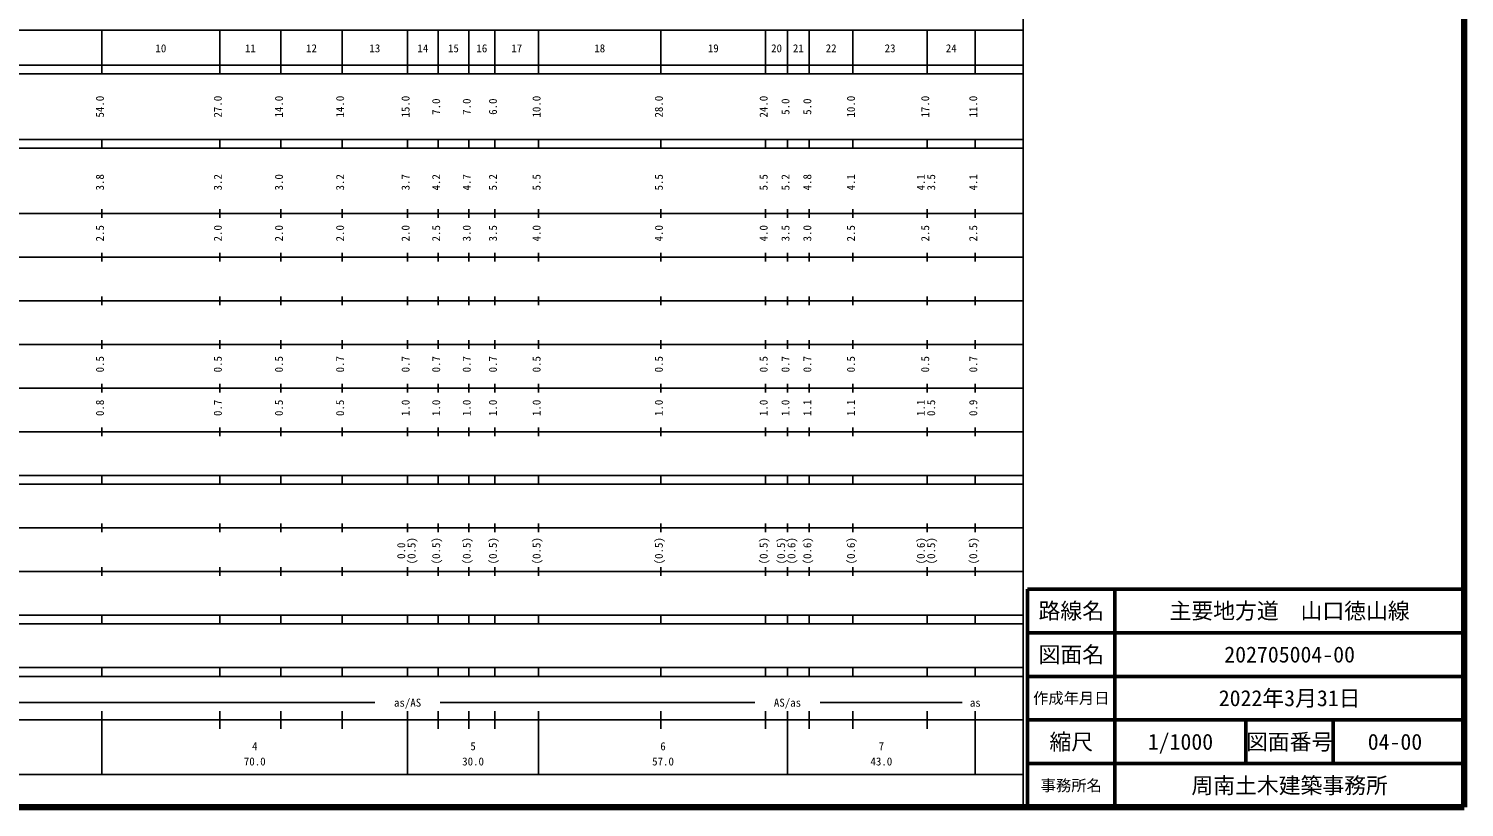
# Model space of a CAD drawing. Units: millimetres on the paper, enlarged 1000 times. Extents: x 40000 to 680000, y 20000 to 380000.
# Drawn here: x 351233 to 680000, y 20000 to 198357 of the extents above; entities that cross this region are included whole.
import ezdxf
from ezdxf.enums import TextEntityAlignment as Align

# ---------------------------------------------------------------- set-up
doc = ezdxf.new("R2010")
doc.units = ezdxf.units.MM
doc.header["$LTSCALE"] = 1000
for name, color, linetype, lineweight in [('M-TTL', 2, 'Continuous', 140), ('M-TTL-BAND', 7, 'Continuous', 25), ('M-TTL-FRAM', 2, 'Continuous', 50), ('M-TTL-LINE', 7, 'Continuous', 50)]:
    doc.layers.add(name, color=color, linetype=linetype, lineweight=lineweight)
doc.layers.add('M-TTL-TXT', color=7, linetype='Continuous')
doc.styles.add('ＭＳ ゴシック', font='')
doc.styles.get('ＭＳ ゴシック').set_extended_font_data('MS Gothic')

msp = doc.modelspace()

# ---------------------------------------------------------------- linework, layer by layer
at = {"layer": 'M-TTL'}
for p, q in [((680000, 20000), (680000, 380000)), ((40000, 20000), (680000, 20000))]:
    msp.add_line(p, q, dxfattribs=at)
at = {"layer": 'M-TTL-BAND'}
for p, q in [((579000, 20000), (579000, 370000)), ((68000, 198000), (579000, 198000)), ((368000, 188000), (368000, 198000)), ((395000, 188000), (395000, 198000)), ((409000, 188000), (409000, 198000)), ((423000, 188000), (423000, 198000)), ((438000, 188000), (438000, 198000)), ((445000, 188000), (445000, 198000)), ((452000, 188000), (452000, 198000)), ((458000, 188000), (458000, 198000)), ((468000, 188000), (468000, 198000)), ((496000, 188000), (496000, 198000)), ((520000, 188000), (520000, 198000)), ((525000, 188000), (525000, 198000)), ((530000, 188000), (530000, 198000)), ((540000, 188000), (540000, 198000)), ((557000, 188000), (557000, 198000)), ((568000, 188000), (568000, 198000)), ((40000, 190000), (579000, 190000)), ((40000, 188000), (579000, 188000)), ((40000, 173000), (579000, 173000)), ((40000, 171000), (579000, 171000)), ((368000, 171000), (368000, 173000)), ((395000, 171000), (395000, 173000)), ((409000, 171000), (409000, 173000)), ((423000, 171000), (423000, 173000)), ((438000, 171000), (438000, 173000)), ((445000, 171000), (445000, 173000)), ((452000, 171000), (452000, 173000)), ((458000, 171000), (458000, 173000)), ((468000, 171000), (468000, 173000)), ((496000, 171000), (496000, 173000)), ((520000, 171000), (520000, 173000)), ((525000, 171000), (525000, 173000)), ((530000, 171000), (530000, 173000)), ((540000, 171000), (540000, 173000)), ((557000, 171000), (557000, 173000)), ((568000, 171000), (568000, 173000)), ((40000, 156000), (579000, 156000)), ((368000, 155000), (368000, 157000)), ((395000, 155000), (395000, 157000)), ((409000, 155000), (409000, 157000)), ((423000, 155000), (423000, 157000)), ((438000, 155000), (438000, 157000)), ((445000, 155000), (445000, 157000)), ((452000, 155000), (452000, 157000)), ((458000, 155000), (458000, 157000)), ((468000, 155000), (468000, 157000)), ((496000, 155000), (496000, 157000)), ((520000, 155000), (520000, 157000)), ((525000, 155000), (525000, 157000)), ((530000, 155000), (530000, 157000)), ((540000, 155000), (540000, 157000)), ((557000, 155000), (557000, 157000)), ((568000, 155000), (568000, 157000)), ((46000, 146000), (579000, 146000)), ((368000, 145000), (368000, 147000)), ((395000, 145000), (395000, 147000)), ((409000, 145000), (409000, 147000)), ((423000, 145000), (423000, 147000)), ((438000, 145000), (438000, 147000)), ((445000, 145000), (445000, 147000)), ((452000, 145000), (452000, 147000)), ((458000, 145000), (458000, 147000)), ((468000, 145000), (468000, 147000)), ((496000, 145000), (496000, 147000)), ((520000, 145000), (520000, 147000)), ((525000, 145000), (525000, 147000)), ((530000, 145000), (530000, 147000)), ((540000, 145000), (540000, 147000)), ((557000, 145000), (557000, 147000)), ((568000, 145000), (568000, 147000)), ((52000, 136000), (579000, 136000)), ((368000, 135000), (368000, 137000)), ((395000, 135000), (395000, 137000)), ((409000, 135000), (409000, 137000)), ((423000, 135000), (423000, 137000)), ((438000, 135000), (438000, 137000)), ((445000, 135000), (445000, 137000)), ((452000, 135000), (452000, 137000)), ((458000, 135000), (458000, 137000)), ((468000, 135000), (468000, 137000)), ((496000, 135000), (496000, 137000)), ((520000, 135000), (520000, 137000)), ((525000, 135000), (525000, 137000)), ((530000, 135000), (530000, 137000)), ((540000, 135000), (540000, 137000)), ((557000, 135000), (557000, 137000)), ((568000, 135000), (568000, 137000)), ((46000, 126000), (579000, 126000)), ((368000, 125000), (368000, 127000)), ((395000, 125000), (395000, 127000)), ((409000, 125000), (409000, 127000)), ((423000, 125000), (423000, 127000)), ((438000, 125000), (438000, 127000)), ((445000, 125000), (445000, 127000)), ((452000, 125000), (452000, 127000)), ((458000, 125000), (458000, 127000)), ((468000, 125000), (468000, 127000)), ((496000, 125000), (496000, 127000)), ((520000, 125000), (520000, 127000)), ((525000, 125000), (525000, 127000)), ((530000, 125000), (530000, 127000)), ((540000, 125000), (540000, 127000)), ((557000, 125000), (557000, 127000)), ((568000, 125000), (568000, 127000)), ((52000, 116000), (579000, 116000)), ((368000, 115000), (368000, 117000)), ((395000, 115000), (395000, 117000)), ((409000, 115000), (409000, 117000)), ((423000, 115000), (423000, 117000)), ((438000, 115000), (438000, 117000)), ((445000, 115000), (445000, 117000)), ((452000, 115000), (452000, 117000)), ((458000, 115000), (458000, 117000)), ((468000, 115000), (468000, 117000)), ((496000, 115000), (496000, 117000)), ((520000, 115000), (520000, 117000)), ((525000, 115000), (525000, 117000)), ((530000, 115000), (530000, 117000)), ((540000, 115000), (540000, 117000)), ((557000, 115000), (557000, 117000)), ((568000, 115000), (568000, 117000)), ((46000, 106000), (579000, 106000)), ((368000, 105000), (368000, 107000)), ((395000, 105000), (395000, 107000)), ((409000, 105000), (409000, 107000)), ((423000, 105000), (423000, 107000)), ((438000, 105000), (438000, 107000)), ((445000, 105000), (445000, 107000)), ((452000, 105000), (452000, 107000)), ((458000, 105000), (458000, 107000)), ((468000, 105000), (468000, 107000)), ((496000, 105000), (496000, 107000)), ((520000, 105000), (520000, 107000)), ((525000, 105000), (525000, 107000)), ((530000, 105000), (530000, 107000)), ((540000, 105000), (540000, 107000)), ((557000, 105000), (557000, 107000)), ((568000, 105000), (568000, 107000)), ((40000, 96000), (579000, 96000)), ((368000, 94000), (368000, 96000)), ((395000, 94000), (395000, 96000)), ((409000, 94000), (409000, 96000)), ((423000, 94000), (423000, 96000)), ((438000, 94000), (438000, 96000)), ((445000, 94000), (445000, 96000)), ((452000, 94000), (452000, 96000)), ((458000, 94000), (458000, 96000)), ((468000, 94000), (468000, 96000)), ((496000, 94000), (496000, 96000)), ((520000, 94000), (520000, 96000)), ((525000, 94000), (525000, 96000)), ((530000, 94000), (530000, 96000)), ((540000, 94000), (540000, 96000)), ((557000, 94000), (557000, 96000)), ((568000, 94000), (568000, 96000)), ((40000, 94000), (579000, 94000)), ((49000, 84000), (579000, 84000)), ((368000, 83000), (368000, 85000)), ((395000, 83000), (395000, 85000)), ((409000, 83000), (409000, 85000)), ((423000, 83000), (423000, 85000)), ((438000, 83000), (438000, 85000)), ((445000, 83000), (445000, 85000)), ((452000, 83000), (452000, 85000)), ((458000, 83000), (458000, 85000)), ((468000, 83000), (468000, 85000)), ((496000, 83000), (496000, 85000)), ((520000, 83000), (520000, 85000)), ((525000, 83000), (525000, 85000)), ((530000, 83000), (530000, 85000)), ((540000, 83000), (540000, 85000)), ((557000, 83000), (557000, 85000)), ((568000, 83000), (568000, 85000)), ((40000, 74000), (579000, 74000)), ((368000, 73000), (368000, 75000)), ((395000, 73000), (395000, 75000)), ((409000, 73000), (409000, 75000)), ((423000, 73000), (423000, 75000)), ((438000, 73000), (438000, 75000)), ((445000, 73000), (445000, 75000)), ((452000, 73000), (452000, 75000)), ((458000, 73000), (458000, 75000)), ((468000, 73000), (468000, 75000)), ((496000, 73000), (496000, 75000)), ((520000, 73000), (520000, 75000)), ((525000, 73000), (525000, 75000)), ((530000, 73000), (530000, 75000)), ((540000, 73000), (540000, 75000)), ((557000, 73000), (557000, 75000)), ((568000, 73000), (568000, 75000)), ((40000, 64000), (579000, 64000)), ((368000, 62000), (368000, 64000)), ((395000, 62000), (395000, 64000)), ((409000, 62000), (409000, 64000)), ((423000, 62000), (423000, 64000)), ((438000, 62000), (438000, 64000)), ((445000, 62000), (445000, 64000)), ((452000, 62000), (452000, 64000)), ((458000, 62000), (458000, 64000)), ((468000, 62000), (468000, 64000)), ((496000, 62000), (496000, 64000)), ((520000, 62000), (520000, 64000)), ((525000, 62000), (525000, 64000)), ((530000, 62000), (530000, 64000)), ((540000, 62000), (540000, 64000)), ((557000, 62000), (557000, 64000)), ((568000, 62000), (568000, 64000)), ((40000, 62000), (579000, 62000)), ((40000, 52000), (579000, 52000)), ((40000, 50000), (579000, 50000)), ((368000, 50000), (368000, 52000)), ((395000, 50000), (395000, 52000)), ((409000, 50000), (409000, 52000)), ((423000, 50000), (423000, 52000)), ((438000, 50000), (438000, 52000)), ((445000, 50000), (445000, 52000)), ((452000, 50000), (452000, 52000)), ((458000, 50000), (458000, 52000)), ((468000, 50000), (468000, 52000)), ((496000, 50000), (496000, 52000)), ((520000, 50000), (520000, 52000)), ((525000, 50000), (525000, 52000)), ((530000, 50000), (530000, 52000)), ((540000, 50000), (540000, 52000)), ((557000, 50000), (557000, 52000)), ((568000, 50000), (568000, 52000)), ((71000, 44000), (430500, 44000)), ((445500, 44000), (517500, 44000)), ((532500, 44000), (565000, 44000)), ((40000, 40000), (579000, 40000)), ((368000, 27500), (368000, 42000)), ((395000, 38000), (395000, 42000)), ((409000, 38000), (409000, 42000)), ((423000, 38000), (423000, 42000)), ((438000, 27500), (438000, 42000)), ((445000, 38000), (445000, 42000)), ((452000, 38000), (452000, 42000)), ((458000, 38000), (458000, 42000)), ((468000, 27500), (468000, 42000)), ((496000, 38000), (496000, 42000)), ((520000, 38000), (520000, 42000)), ((525000, 27500), (525000, 42000)), ((530000, 38000), (530000, 42000)), ((540000, 38000), (540000, 42000)), ((557000, 38000), (557000, 42000)), ((568000, 27500), (568000, 42000)), ((68000, 27500), (579000, 27500))]:
    msp.add_line(p, q, dxfattribs=at)
at = {"layer": 'M-TTL-FRAM'}
for p, q in [((680000, 70000), (580000, 70000)), ((580000, 70000), (580000, 20000))]:
    msp.add_line(p, q, dxfattribs=at)
at = {"layer": 'M-TTL-LINE'}
for p, q in [((600000, 70000), (600000, 20000)), ((680000, 60000), (580000, 60000)), ((680000, 50000), (580000, 50000)), ((680000, 40000), (580000, 40000)), ((630000, 40000), (630000, 30000)), ((650000, 40000), (650000, 30000)), ((680000, 30000), (580000, 30000))]:
    msp.add_line(p, q, dxfattribs=at)

# ---------------------------------------------------------------- texts
at = {"layer": 'M-TTL-BAND', "style": 'ＭＳ ゴシック'}
for s, p in [('10', (381500, 192405)), ('11', (402000, 192405)), ('12', (416000, 192405)), ('13', (430500, 192405)), ('14', (441500, 192405)), ('15', (448500, 192405)), ('16', (455000, 192405)), ('17', (463000, 192405)), ('18', (482000, 192405)), ('19', (508000, 192405)), ('20', (522500, 192405)), ('21', (527500, 192405)), ('22', (535000, 192405)), ('23', (548500, 192405)), ('24', (562500, 192405)), ('as/AS', (438000, 42500)), ('AS/as', (525000, 42500)), ('as', (568000, 42500)), ('4', (403000, 32523)), ('5', (453000, 32523)), ('6', (496500, 32523)), ('7', (546500, 32523)), ('70.0', (403000, 29033)), ('30.0', (453000, 29033)), ('57.0', (496500, 29033)), ('43.0', (546500, 29033))]:
    msp.add_text(s, height=1833, dxfattribs=at).set_placement(p, align=Align.BOTTOM_CENTER)
for s, p in [('54.0', (369000, 180500)), ('27.0', (396000, 180500)), ('14.0', (410000, 180500)), ('14.0', (424000, 180500)), ('15.0', (439000, 180500)), ('7.0', (446000, 180500)), ('7.0', (453000, 180500)), ('6.0', (459000, 180500)), ('10.0', (469000, 180500)), ('28.0', (497000, 180500)), ('24.0', (521000, 180500)), ('5.0', (526000, 180500)), ('5.0', (531000, 180500)), ('10.0', (541000, 180500)), ('17.0', (558000, 180500)), ('11.0', (569000, 180500)), ('3.8', (369000, 163174)), ('3.2', (396000, 163174)), ('3.0', (410000, 163174)), ('3.2', (424000, 163174)), ('3.7', (439000, 163174)), ('4.2', (446000, 163174)), ('4.7', (453000, 163174)), ('5.2', (459000, 163174)), ('5.5', (469000, 163174)), ('5.5', (497000, 163174)), ('5.5', (521000, 163174)), ('5.2', (526000, 163174)), ('4.8', (531000, 163174)), ('4.1', (541000, 163174)), ('4.1', (557000, 163174)), ('3.5', (559370, 163174)), ('4.1', (569000, 163174)), ('2.5', (369000, 151500)), ('2.0', (396000, 151500)), ('2.0', (410000, 151500)), ('2.0', (424000, 151500)), ('2.0', (439000, 151500)), ('2.5', (446000, 151500)), ('3.0', (453000, 151500)), ('3.5', (459000, 151500)), ('4.0', (469000, 151500)), ('4.0', (497000, 151500)), ('4.0', (521000, 151500)), ('3.5', (526000, 151500)), ('3.0', (531000, 151500)), ('2.5', (541000, 151500)), ('2.5', (558000, 151500)), ('2.5', (569000, 151500)), ('0.5', (369000, 121500)), ('0.5', (396000, 121500)), ('0.5', (410000, 121500)), ('0.7', (424000, 121500)), ('0.7', (439000, 121500)), ('0.7', (446000, 121500)), ('0.7', (453000, 121500)), ('0.7', (459000, 121500)), ('0.5', (469000, 121500)), ('0.5', (497000, 121500)), ('0.5', (521000, 121500)), ('0.7', (526000, 121500)), ('0.7', (531000, 121500)), ('0.5', (541000, 121500)), ('0.5', (558000, 121500)), ('0.7', (569000, 121500)), ('0.8', (369000, 111500)), ('0.7', (396000, 111500)), ('0.5', (410000, 111500)), ('0.5', (424000, 111500)), ('1.0', (439000, 111500)), ('1.0', (446000, 111500)), ('1.0', (453000, 111500)), ('1.0', (459000, 111500)), ('1.0', (469000, 111500)), ('1.0', (497000, 111500)), ('1.0', (521000, 111500)), ('1.0', (526000, 111500)), ('1.1', (531000, 111500)), ('1.1', (541000, 111500)), ('1.1', (557000, 111500)), ('0.5', (559370, 111500)), ('0.9', (569000, 111500)), ('0.0', (438000, 78764)), ('(0.5)', (440370, 78764)), ('(0.5)', (446000, 78764)), ('(0.5)', (453000, 78764)), ('(0.5)', (459000, 78764)), ('(0.5)', (469000, 78764)), ('(0.5)', (497000, 78764)), ('(0.5)', (521000, 78764)), ('(0.5)', (525000, 78764)), ('(0.6)', (527370, 78764)), ('(0.6)', (531000, 78764)), ('(0.6)', (541000, 78764)), ('(0.6)', (557000, 78764)), ('(0.5)', (559370, 78764)), ('(0.5)', (569000, 78764))]:
    msp.add_text(s, height=1833, rotation=90, dxfattribs=at).set_placement(p, align=Align.BOTTOM_CENTER)
at = {"layer": 'M-TTL-TXT', "style": 'ＭＳ ゴシック'}
for s, height, p in [('路線名', 3666, (590000, 65000)), ('路線名', 3666, (590000, 65000)), ('主要地方道\u3000山口徳山線', 3666, (640000, 65000)), ('図面名', 3666, (590000, 55000)), ('図面名', 3666, (590000, 55000)), ('202705004-00', 3666, (640000, 55000)), ('作成年月日', 2566, (590000, 45000)), ('作成年月日', 2566, (590000, 45000)), ('2022年3月31日', 3666, (640000, 45000)), ('縮尺', 3666, (590000, 35000)), ('縮尺', 3666, (590000, 35000)), ('1/1000', 3666, (615000, 35000)), ('図面番号', 3666, (640000, 35000)), ('図面番号', 3666, (640000, 35000)), ('04-00', 3666, (664125, 35000)), ('事務所名', 2566, (590000, 25000)), ('事務所名', 2566, (590000, 25000)), ('周南土木建築事務所', 3666, (640000, 25000))]:
    msp.add_text(s, height=height, dxfattribs=at).set_placement(p, align=Align.MIDDLE_CENTER)

doc.saveas('drawing.dxf')
